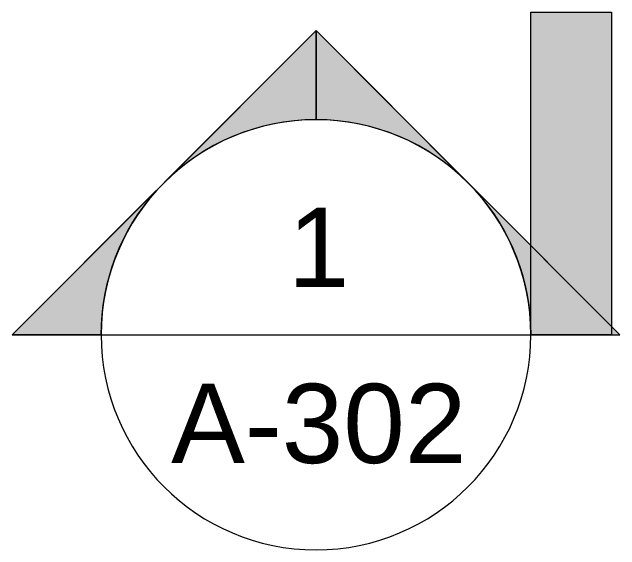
# Model space of a CAD drawing. Header units: inches. Extents: x 22771 to 24314, y 39 to 374.
# Drawn here: x 23588.2 to 23593.86, y 101.17 to 106.17 of the extents above; entities that cross this region are included whole.
import ezdxf

# ---------------------------------------------------------------- set-up
doc = ezdxf.new("R2010")
doc.units = ezdxf.units.IN
doc.header["$MEASUREMENT"] = 0
doc.layers.add('G-ANNO-SYMB', color=111, linetype='Continuous', lineweight=9)
doc.styles.add('Arial_1', font='arial.ttf', dxfattribs={"height": 0.73765})

# ---------------------------------------------------------------- blocks, each defined once
blk = doc.blocks.new('Section - 3_32_ x 3_8_-18514-Detail 2')
at = {"layer": 'G-ANNO-SYMB'}
blk.add_hatch(color=256, dxfattribs=at).paths.add_polyline_path([(-22505.1736, 106.1712), (-22505.1736, 103.1712), (-22504.4236, 103.1712), (-22504.4236, 106.1712)], flags=0)
for p, q in [((-22505.1736, 106.1712), (-22504.4236, 106.1712)), ((-22505.1736, 103.1712), (-22505.1736, 106.1712)), ((-22504.4236, 106.1712), (-22504.4236, 103.1712)), ((-22504.4236, 103.1712), (-22505.1736, 103.1712))]:
    blk.add_line(p, q, dxfattribs=at)
blk = doc.blocks.new('Section - Section Head - Filled-1526-Detail 2')
at = {"layer": 'G-ANNO-SYMB'}
h = blk.add_hatch(color=256, dxfattribs=at)
edge = h.paths.add_edge_path(flags=0)
edge.add_line((-22508.5878, 104.5855), (-22507.1736, 105.9997))
edge.add_line((-22507.1736, 105.9997), (-22507.1736, 105.1712))
edge.add_arc((-22507.1736, 103.1712), 2, 90, 135)
h = blk.add_hatch(color=256, dxfattribs=at)
edge = h.paths.add_edge_path(flags=0)
edge.add_arc((-22507.1736, 103.1712), 2, 45, 90)
edge.add_line((-22507.1736, 105.1712), (-22507.1736, 105.9997))
edge.add_line((-22507.1736, 105.9997), (-22505.7594, 104.5855))
h = blk.add_hatch(color=256, dxfattribs=at)
edge = h.paths.add_edge_path(flags=0)
edge.add_arc((-22507.1736, 103.1712), 2.0026, 137.9216, 180)
edge.add_line((-22509.1762, 103.1712), (-22510.002, 103.1712))
edge.add_line((-22510.002, 103.1712), (-22508.66, 104.5133))
h = blk.add_hatch(color=256, dxfattribs=at)
edge = h.paths.add_edge_path(flags=0)
edge.add_line((-22505.6872, 104.5133), (-22504.3452, 103.1712))
edge.add_line((-22504.3452, 103.1712), (-22505.171, 103.1712))
edge.add_arc((-22507.1736, 103.1712), 2.0026, 0, 42.0784)
for p, q in [((-22507.1736, 105.9997), (-22510.002, 103.1712)), ((-22507.1736, 105.9997), (-22508.5878, 104.5855)), ((-22507.1736, 105.9997), (-22504.3452, 103.1712)), ((-22507.1736, 105.1712), (-22507.1736, 105.9997)), ((-22505.7594, 104.5855), (-22507.1736, 105.9997)), ((-22507.1736, 105.9997), (-22507.1736, 105.1712)), ((-22508.66, 104.5133), (-22510.002, 103.1712)), ((-22504.3452, 103.1712), (-22505.6872, 104.5133)), ((-22509.1736, 103.1712), (-22510.002, 103.1712)), ((-22510.002, 103.1712), (-22509.1762, 103.1712)), ((-22505.1736, 103.1712), (-22504.3452, 103.1712)), ((-22505.171, 103.1712), (-22504.3452, 103.1712))]:
    blk.add_line(p, q, dxfattribs=at)
for radius, start, end in [(2, 0, 180), (2, 90, 135), (2, 45, 90), (2.0026, 137.9216, 180), (2.0026, 0, 42.0784), (2, 180, 360)]:
    blk.add_arc((-22507.1736, 103.1712), radius, start, end, dxfattribs=at)

msp = doc.modelspace()

# ---------------------------------------------------------------- linework, layer by layer
at = {"layer": 'G-ANNO-SYMB'}
msp.add_line((23589.0295, 103.1712), (23593.0295, 103.1712), dxfattribs=at)

# ---------------------------------------------------------------- block references
for name in ['Section - 3_32_ x 3_8_-18514-Detail 2', 'Section - Section Head - Filled-1526-Detail 2']:
    msp.add_blockref(name, (46098.2032, 0), dxfattribs=at)

# ---------------------------------------------------------------- texts
at = {"layer": 'G-ANNO-SYMB', "attachment_point": 2, "line_spacing_factor": 0.938532, "style": 'Arial_1'}
for s, insert, char_height, width in [('1', (23591.0552, 104.352), 0.7376, 0.684), ('A-302', (23591.0552, 102.7156), 0.73765, 3.276)]:
    msp.add_mtext(s, dxfattribs=dict(at, insert=insert, char_height=char_height, width=width))

doc.saveas('drawing.dxf')
